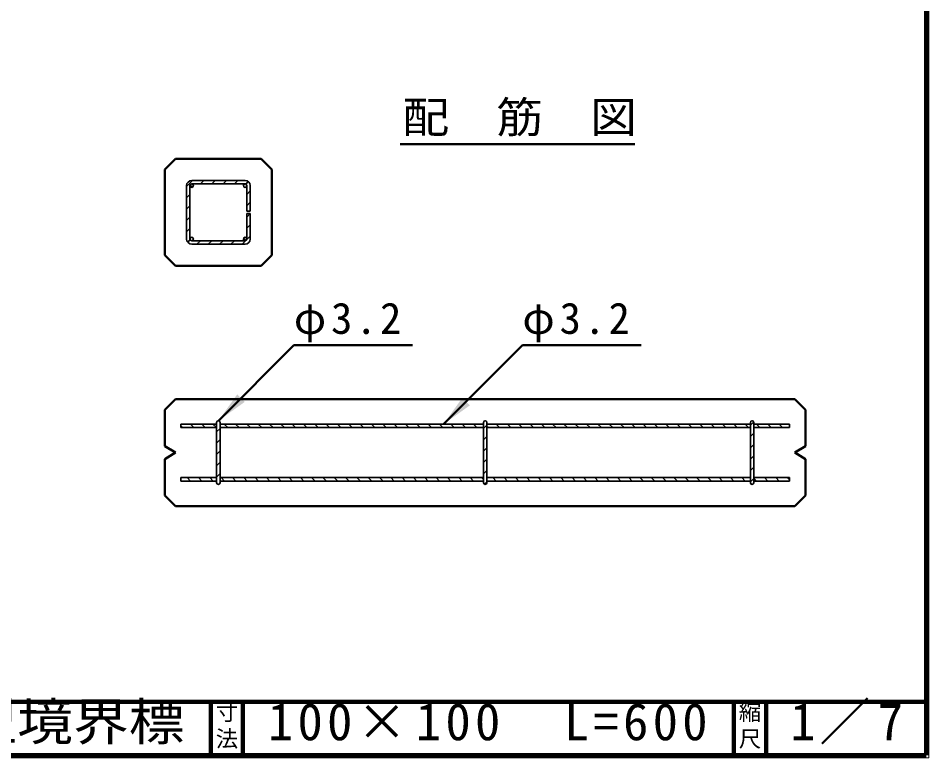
# Model space of a CAD drawing. Units: millimetres, scale not verified. Extents: x 100 to 4105, y 100 to 2870.
# Drawn here: x 2399 to 4105, y 100 to 1485 of the extents above; entities that cross this region are included whole.
import ezdxf
from ezdxf.enums import TextEntityAlignment as Align

# ---------------------------------------------------------------- set-up
doc = ezdxf.new("R2010")
doc.units = ezdxf.units.MM
doc.header["$LTSCALE"] = 5
doc.layers.add('V-nasSTD', color=7, linetype='Continuous', lineweight=50)
doc.styles.add('ＭＳ ゴシック', font='')
doc.styles.get('ＭＳ ゴシック').set_extended_font_data('MS Gothic')

msp = doc.modelspace()

# ---------------------------------------------------------------- hatches: boundary and pattern name
at = {"layer": 'V-nasSTD'}
for points in [[(2809.277, 780.587), (2773.921, 731.09), (2823.419, 766.445)], [(3231.077, 774.187), (3195.721, 724.69), (3245.219, 760.045)]]:
    msp.add_hatch(color=256, dxfattribs=at).paths.add_polyline_path(points)

# ---------------------------------------------------------------- linework, layer by layer
at = {"layer": 'V-nasSTD', "lineweight": 100}
for p, q in [((4100, 105), (4100, 2865)), ((105, 205), (4100, 205)), ((2760, 205), (2760, 105)), ((2820, 205), (2820, 105)), ((3740, 205), (3740, 105)), ((3800, 205), (3800, 105)), ((105, 105), (4100, 105))]:
    msp.add_line(p, q, dxfattribs=at)
at = {"layer": 'V-nasSTD'}
for p, q in [((3114.489, 1248.951), (3554.489, 1248.951)), ((2673.921, 1201.49), (2693.921, 1221.49)), ((2853.921, 1221.49), (2693.921, 1221.49)), ((2853.921, 1221.49), (2873.921, 1201.49)), ((2673.921, 1201.49), (2673.921, 1041.49)), ((2873.921, 1041.49), (2873.921, 1201.49)), ((2693.921, 1021.49), (2673.921, 1041.49)), ((2873.921, 1041.49), (2853.921, 1021.49)), ((2693.921, 1021.49), (2853.921, 1021.49)), ((2915.343, 872.511), (2773.921, 731.09)), ((3137.843, 872.511), (2915.343, 872.511)), ((3343.543, 872.511), (3195.721, 724.69)), ((3566.043, 872.511), (3343.543, 872.511)), ((2673.921, 751.49), (2693.921, 771.49)), ((3853.921, 771.49), (2693.921, 771.49)), ((3873.921, 751.49), (3853.921, 771.49)), ((2673.921, 683.49), (2673.921, 751.49)), ((3873.921, 683.49), (3873.921, 751.49)), ((2693.921, 671.49), (2673.921, 683.49)), ((3853.921, 671.49), (3873.921, 683.49)), ((2673.921, 659.49), (2693.921, 671.49)), ((3873.921, 659.49), (3853.921, 671.49)), ((2673.921, 659.49), (2673.921, 591.49)), ((3873.921, 659.49), (3873.921, 591.49)), ((2693.921, 571.49), (2673.921, 591.49)), ((3853.921, 571.49), (3873.921, 591.49)), ((2693.921, 571.49), (3853.921, 571.49))]:
    msp.add_line(p, q, dxfattribs=at)
at = {"layer": 'V-nasSTD', "lineweight": 35}
for p, q in [((2714.321, 1169.637), (2725.774, 1181.09)), ((2823.921, 1181.09), (2723.921, 1181.09)), ((2823.921, 1181.09), (2723.921, 1181.09)), ((2740.587, 1174.69), (2746.987, 1181.09)), ((2761.8, 1174.69), (2768.2, 1181.09)), ((2783.013, 1174.69), (2789.413, 1181.09)), ((2804.227, 1174.69), (2810.627, 1181.09)), ((2825.181, 1174.431), (2829.817, 1179.067)), ((2714.321, 1171.49), (2714.321, 1071.49)), ((2714.321, 1171.49), (2714.321, 1071.49)), ((2720.721, 1171.49), (2720.721, 1071.49)), ((2720.721, 1071.49), (2720.721, 1171.49)), ((2725.559, 1168.74), (2721.172, 1173.127)), ((2823.921, 1174.69), (2723.921, 1174.69)), ((2723.921, 1174.69), (2823.921, 1174.69)), ((2827.121, 1123.49), (2827.121, 1171.49)), ((2827.121, 1171.49), (2827.121, 1123.49)), ((2827.121, 1155.158), (2833.521, 1161.558)), ((2833.521, 1123.49), (2833.521, 1171.49)), ((2833.521, 1123.49), (2833.521, 1171.49)), ((2714.321, 1148.424), (2720.721, 1154.824)), ((2714.321, 1127.211), (2720.721, 1133.611)), ((2827.121, 1133.945), (2833.521, 1140.345)), ((2714.321, 1105.998), (2720.721, 1112.398)), ((2827.121, 1123.49), (2833.521, 1123.49)), ((2827.121, 1123.49), (2833.521, 1123.49)), ((2827.121, 1071.49), (2827.121, 1119.49)), ((2827.121, 1119.49), (2833.521, 1119.49)), ((2833.521, 1119.49), (2827.121, 1119.49)), ((2827.121, 1119.49), (2827.121, 1071.49)), ((2827.121, 1112.732), (2833.521, 1119.132)), ((2833.521, 1119.49), (2833.521, 1071.49)), ((2833.521, 1071.49), (2833.521, 1119.49)), ((2827.121, 1091.519), (2833.521, 1097.919)), ((2714.321, 1084.785), (2720.721, 1091.185)), ((2826.674, 1069.858), (2833.521, 1076.705)), ((2716.345, 1065.595), (2720.98, 1070.23)), ((2723.921, 1068.29), (2823.921, 1068.29)), ((2823.921, 1068.29), (2723.921, 1068.29)), ((2723.921, 1061.89), (2823.921, 1061.89)), ((2723.921, 1061.89), (2823.921, 1061.89)), ((2733.853, 1061.89), (2740.253, 1068.29)), ((2755.066, 1061.89), (2761.466, 1068.29)), ((2776.279, 1061.89), (2782.679, 1068.29)), ((2797.493, 1061.89), (2803.893, 1068.29)), ((2818.706, 1061.89), (2825.553, 1068.737)), ((2825.559, 1068.74), (2821.172, 1073.127)), ((2703.921, 724.69), (2703.921, 718.29)), ((2770.721, 724.69), (2703.921, 724.69)), ((2703.921, 724.69), (2703.921, 718.29)), ((2770.721, 724.69), (2703.921, 724.69)), ((2706.633, 718.29), (2703.921, 721.002)), ((2703.921, 718.29), (2770.721, 718.29)), ((2703.921, 718.29), (2770.721, 718.29)), ((2727.847, 718.29), (2721.447, 724.69)), ((2749.06, 718.29), (2742.66, 724.69)), ((2770.273, 718.29), (2763.873, 724.69)), ((2770.721, 727.89), (2770.721, 615.09)), ((2770.721, 727.89), (2770.721, 724.69)), ((2770.721, 724.69), (2770.721, 718.29)), ((2770.721, 718.29), (2770.721, 724.69)), ((2770.721, 718.29), (2770.721, 624.69)), ((2770.721, 710.56), (2777.121, 716.96)), ((2777.121, 727.89), (2777.121, 615.09)), ((2777.121, 724.69), (2777.121, 727.89)), ((2777.121, 724.69), (3270.721, 724.69)), ((2777.121, 718.29), (2777.121, 724.69)), ((2777.121, 724.69), (2777.121, 718.29)), ((3270.721, 718.29), (2777.121, 718.29)), ((2777.121, 624.69), (2777.121, 718.29)), ((2791.486, 718.29), (2785.086, 724.69)), ((2812.7, 718.29), (2806.3, 724.69)), ((2833.913, 718.29), (2827.513, 724.69)), ((2855.126, 718.29), (2848.726, 724.69)), ((2876.339, 718.29), (2869.939, 724.69)), ((2897.552, 718.29), (2891.152, 724.69)), ((2918.766, 718.29), (2912.366, 724.69)), ((2939.979, 718.29), (2933.579, 724.69)), ((2961.192, 718.29), (2954.792, 724.69)), ((2982.405, 718.29), (2976.005, 724.69)), ((3003.618, 718.29), (2997.218, 724.69)), ((3024.832, 718.29), (3018.432, 724.69)), ((3046.045, 718.29), (3039.645, 724.69)), ((3067.258, 718.29), (3060.858, 724.69)), ((3088.471, 718.29), (3082.071, 724.69)), ((3109.684, 718.29), (3103.284, 724.69)), ((3130.898, 718.29), (3124.498, 724.69)), ((3152.111, 718.29), (3145.711, 724.69)), ((3173.324, 718.29), (3166.924, 724.69)), ((3194.537, 718.29), (3188.137, 724.69)), ((3215.75, 718.29), (3209.35, 724.69)), ((3236.964, 718.29), (3230.564, 724.69)), ((3258.177, 718.29), (3251.777, 724.69)), ((3270.721, 727.89), (3270.721, 615.09)), ((3270.721, 727.89), (3270.721, 724.69)), ((3270.721, 718.29), (3270.721, 724.69)), ((3270.721, 724.69), (3270.721, 718.29)), ((3270.721, 716.59), (3277.121, 722.99)), ((3270.721, 718.29), (3270.721, 624.69)), ((3277.121, 727.89), (3277.121, 615.09)), ((3277.121, 724.69), (3277.121, 727.89)), ((3770.721, 724.69), (3277.121, 724.69)), ((3277.121, 724.69), (3277.121, 718.29)), ((3277.121, 718.29), (3277.121, 724.69)), ((3279.39, 718.29), (3277.121, 720.559)), ((3277.121, 718.29), (3770.721, 718.29)), ((3277.121, 624.69), (3277.121, 718.29)), ((3300.603, 718.29), (3294.203, 724.69)), ((3321.816, 718.29), (3315.416, 724.69)), ((3343.03, 718.29), (3336.63, 724.69)), ((3364.243, 718.29), (3357.843, 724.69)), ((3385.456, 718.29), (3379.056, 724.69)), ((3406.669, 718.29), (3400.269, 724.69)), ((3427.882, 718.29), (3421.482, 724.69)), ((3449.096, 718.29), (3442.696, 724.69)), ((3470.309, 718.29), (3463.909, 724.69)), ((3491.522, 718.29), (3485.122, 724.69)), ((3512.735, 718.29), (3506.335, 724.69)), ((3533.948, 718.29), (3527.548, 724.69)), ((3555.162, 718.29), (3548.762, 724.69)), ((3576.375, 718.29), (3569.975, 724.69)), ((3597.588, 718.29), (3591.188, 724.69)), ((3618.801, 718.29), (3612.401, 724.69)), ((3640.014, 718.29), (3633.614, 724.69)), ((3661.228, 718.29), (3654.828, 724.69)), ((3682.441, 718.29), (3676.041, 724.69)), ((3703.654, 718.29), (3697.254, 724.69)), ((3724.867, 718.29), (3718.467, 724.69)), ((3746.08, 718.29), (3739.68, 724.69)), ((3767.294, 718.29), (3760.894, 724.69)), ((3770.721, 722.621), (3776.968, 728.868)), ((3770.721, 727.89), (3770.721, 615.09)), ((3770.721, 727.89), (3770.721, 724.69)), ((3770.721, 724.69), (3770.721, 718.29)), ((3770.721, 718.29), (3770.721, 724.69)), ((3770.721, 718.29), (3770.721, 624.69)), ((3777.121, 727.89), (3777.121, 615.09)), ((3777.121, 724.69), (3777.121, 727.89)), ((3777.121, 724.69), (3843.921, 724.69)), ((3777.121, 718.29), (3777.121, 724.69)), ((3777.121, 724.69), (3777.121, 718.29)), ((3843.921, 724.69), (3777.121, 724.69)), ((3777.121, 718.29), (3843.921, 718.29)), ((3777.121, 624.69), (3777.121, 718.29)), ((3777.121, 718.29), (3843.921, 718.29)), ((3788.507, 718.29), (3782.107, 724.69)), ((3809.72, 718.29), (3803.32, 724.69)), ((3830.933, 718.29), (3824.533, 724.69)), ((3843.921, 724.69), (3843.921, 718.29)), ((3843.921, 718.29), (3843.921, 724.69)), ((3270.721, 695.377), (3277.121, 701.777)), ((3770.721, 701.408), (3777.121, 707.808)), ((2770.721, 689.347), (2777.121, 695.747)), ((3770.721, 680.194), (3777.121, 686.594)), ((2770.721, 668.134), (2777.121, 674.534)), ((3270.721, 674.164), (3277.121, 680.564)), ((3770.721, 658.981), (3777.121, 665.381)), ((2770.721, 646.921), (2777.121, 653.321)), ((3270.721, 652.951), (3277.121, 659.351)), ((2770.721, 625.707), (2777.121, 632.107)), ((3270.721, 631.738), (3277.121, 638.138)), ((3770.721, 637.768), (3777.121, 644.168)), ((2703.921, 624.69), (2703.921, 618.29)), ((2703.921, 624.69), (2770.721, 624.69)), ((2770.721, 624.69), (2703.921, 624.69)), ((2703.921, 624.69), (2703.921, 618.29)), ((2770.721, 618.29), (2703.921, 618.29)), ((2703.921, 618.29), (2770.721, 618.29)), ((2721.781, 618.29), (2715.381, 624.69)), ((2742.994, 618.29), (2736.594, 624.69)), ((2764.207, 618.29), (2757.807, 624.69)), ((2770.721, 624.69), (2770.721, 618.29)), ((2770.721, 618.29), (2770.721, 624.69)), ((2770.721, 618.29), (2770.721, 615.09)), ((3270.721, 624.69), (2777.121, 624.69)), ((2777.121, 624.69), (2777.121, 618.29)), ((2777.121, 618.29), (2777.121, 624.69)), ((2777.121, 618.29), (3270.721, 618.29)), ((2777.121, 615.09), (2777.121, 618.29)), ((2785.42, 618.29), (2779.02, 624.69)), ((2806.633, 618.29), (2800.233, 624.69)), ((2827.847, 618.29), (2821.447, 624.69)), ((2849.06, 618.29), (2842.66, 624.69)), ((2870.273, 618.29), (2863.873, 624.69)), ((2891.486, 618.29), (2885.086, 624.69)), ((2912.7, 618.29), (2906.3, 624.69)), ((2933.913, 618.29), (2927.513, 624.69)), ((2955.126, 618.29), (2948.726, 624.69)), ((2976.339, 618.29), (2969.939, 624.69)), ((2997.552, 618.29), (2991.152, 624.69)), ((3018.766, 618.29), (3012.366, 624.69)), ((3039.979, 618.29), (3033.579, 624.69)), ((3061.192, 618.29), (3054.792, 624.69)), ((3082.405, 618.29), (3076.005, 624.69)), ((3103.618, 618.29), (3097.218, 624.69)), ((3124.832, 618.29), (3118.432, 624.69)), ((3146.045, 618.29), (3139.645, 624.69)), ((3167.258, 618.29), (3160.858, 624.69)), ((3188.471, 618.29), (3182.071, 624.69)), ((3209.684, 618.29), (3203.284, 624.69)), ((3230.898, 618.29), (3224.498, 624.69)), ((3252.111, 618.29), (3245.711, 624.69)), ((3270.721, 620.893), (3266.924, 624.69)), ((3270.721, 618.29), (3270.721, 624.69)), ((3270.721, 624.69), (3270.721, 618.29)), ((3270.721, 618.29), (3270.721, 615.09)), ((3272.447, 612.25), (3277.121, 616.924)), ((3277.121, 624.69), (3770.721, 624.69)), ((3277.121, 624.69), (3277.121, 618.29)), ((3277.121, 618.29), (3277.121, 624.69)), ((3770.721, 618.29), (3277.121, 618.29)), ((3277.121, 615.09), (3277.121, 618.29)), ((3294.537, 618.29), (3288.137, 624.69)), ((3315.75, 618.29), (3309.35, 624.69)), ((3336.964, 618.29), (3330.564, 624.69)), ((3358.177, 618.29), (3351.777, 624.69)), ((3379.39, 618.29), (3372.99, 624.69)), ((3400.603, 618.29), (3394.203, 624.69)), ((3421.816, 618.29), (3415.416, 624.69)), ((3443.03, 618.29), (3436.63, 624.69)), ((3464.243, 618.29), (3457.843, 624.69)), ((3485.456, 618.29), (3479.056, 624.69)), ((3506.669, 618.29), (3500.269, 624.69)), ((3527.882, 618.29), (3521.482, 624.69)), ((3549.096, 618.29), (3542.696, 624.69)), ((3570.309, 618.29), (3563.909, 624.69)), ((3591.522, 618.29), (3585.122, 624.69)), ((3612.735, 618.29), (3606.335, 624.69)), ((3633.948, 618.29), (3627.548, 624.69)), ((3655.162, 618.29), (3648.762, 624.69)), ((3676.375, 618.29), (3669.975, 624.69)), ((3697.588, 618.29), (3691.188, 624.69)), ((3718.801, 618.29), (3712.401, 624.69)), ((3740.014, 618.29), (3733.614, 624.69)), ((3761.228, 618.29), (3754.828, 624.69)), ((3770.721, 624.69), (3770.721, 618.29)), ((3770.721, 618.29), (3770.721, 624.69)), ((3770.721, 616.555), (3777.121, 622.955)), ((3770.721, 618.29), (3770.721, 615.09)), ((3777.121, 624.69), (3843.921, 624.69)), ((3777.121, 618.29), (3777.121, 624.69)), ((3777.121, 624.69), (3777.121, 618.29)), ((3843.921, 624.69), (3777.121, 624.69)), ((3782.441, 618.29), (3777.121, 623.609)), ((3843.921, 618.29), (3777.121, 618.29)), ((3777.121, 615.09), (3777.121, 618.29)), ((3777.121, 618.29), (3843.921, 618.29)), ((3803.654, 618.29), (3797.254, 624.69)), ((3824.867, 618.29), (3818.467, 624.69)), ((3843.921, 620.449), (3839.68, 624.69)), ((3843.921, 624.69), (3843.921, 618.29)), ((3843.921, 618.29), (3843.921, 624.69))]:
    msp.add_line(p, q, dxfattribs=at)
at = {"layer": 'V-nasSTD', "lineweight": 13}
msp.add_lwpolyline([(100, 100), (100, 2870), (4105, 2870), (4105, 100)], close=True, dxfattribs=at)
at = {"layer": 'V-nasSTD', "lineweight": 35}
for centre in [(2723.921, 1171.49), (2823.921, 1171.49), (2723.921, 1071.49), (2823.921, 1071.49)]:
    msp.add_circle(centre, 3.2, dxfattribs=at)
for centre, radius, start, end in [((2723.921, 1171.49), 9.6, 90, 180), ((2723.921, 1171.49), 9.6, 90, 180), ((2823.921, 1171.49), 9.6, 0, 90), ((2823.921, 1171.49), 9.6, 0, 90), ((2723.921, 1171.49), 3.2, 90, 180), ((2723.921, 1171.49), 3.2, 90, 180), ((2723.921, 1171.49), 3.2, 90, 180), ((2723.921, 1171.49), 3.2, 180, 90), ((2823.921, 1171.49), 3.2, 90, 0), ((2823.921, 1171.49), 3.2, 0, 90), ((2823.921, 1171.49), 3.2, 0, 90), ((2823.921, 1171.49), 3.2, 0, 90), ((2723.921, 1071.49), 9.6, 180, 270), ((2723.921, 1071.49), 9.6, 180, 270), ((2723.921, 1071.49), 3.2, 270, 180), ((2723.921, 1071.49), 3.2, 270, 180), ((2723.921, 1071.49), 3.2, 180, 270), ((2723.921, 1071.49), 3.2, 180, 270), ((2723.921, 1071.49), 3.2, 180, 270), ((2723.921, 1071.49), 3.2, 180, 270), ((2823.921, 1071.49), 3.2, 0, 270), ((2823.921, 1071.49), 3.2, 270, 0), ((2823.921, 1071.49), 9.6, 270, 0), ((2823.921, 1071.49), 9.6, 270, 0), ((2823.921, 1071.49), 3.2, 270, 0), ((2823.921, 1071.49), 3.2, 270, 0), ((2773.921, 727.89), 3.2, 0, 180), ((2773.921, 727.89), 3.2, 0, 180), ((3273.921, 727.89), 3.2, 0, 180), ((3273.921, 727.89), 3.2, 0, 180), ((3773.921, 727.89), 3.2, 0, 180), ((3773.921, 727.89), 3.2, 0, 180), ((2773.921, 615.09), 3.2, 180, 360), ((2773.921, 615.09), 3.2, 180, 360), ((3273.921, 615.09), 3.2, 180, 360), ((3273.921, 615.09), 3.2, 180, 360), ((3773.921, 615.09), 3.2, 180, 360), ((3773.921, 615.09), 3.2, 180, 360)]:
    msp.add_arc(centre, radius, start, end, dxfattribs=at)

# ---------------------------------------------------------------- texts
at = {"layer": 'V-nasSTD', "style": 'ＭＳ ゴシック', "width": 1.1}
for s, height, p in [('配\u3000筋\u3000図', 58.65, (3118.489, 1328.951)), ('矢板市型境界標', 69.65, (1979, 202.47))]:
    msp.add_text(s, height=height, dxfattribs=at).set_placement(p, align=Align.TOP_LEFT)
at = {"layer": 'V-nasSTD', "style": 'ＭＳ ゴシック'}
for s, p in [('寸', (2768.982, 200.999)), ('縮', (3748.982, 200.999)), ('法', (2768.976, 151.01)), ('尺', (3748.976, 151.01))]:
    msp.add_text(s, height=30.79, dxfattribs=at).set_placement(p, align=Align.TOP_LEFT)
at = {"layer": 'V-nasSTD', "attachment_point": 1, "style": 'ＭＳ ゴシック'}
for s, insert, char_height in [('\\T1.15;φ3.2', (2915.343, 952.511), 58.65), ('\\T1.15;φ3.2', (3343.543, 952.511), 58.65), ('\\T1.15;1／7', (3845.521, 202.582), 69.65), ('\\T1.17;100×100\u3000L=600', (2866.75, 202.508), 69.65)]:
    msp.add_mtext(s, dxfattribs=dict(at, insert=insert, char_height=char_height))

doc.saveas('drawing.dxf')
